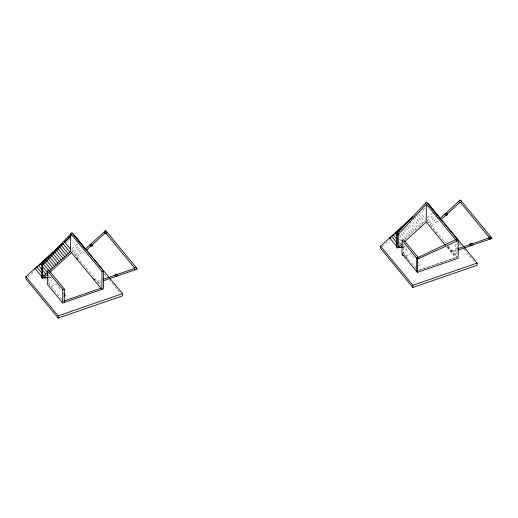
<?xml version="1.0" encoding="UTF-8"?>
<svg xmlns="http://www.w3.org/2000/svg" width="518" height="518" viewBox="0 0 518 518"><rect width="100%" height="100%" fill="white"/><g stroke="black" fill="none" stroke-linecap="round" stroke-linejoin="round"><path stroke-width="0.39" stroke-dasharray="2.59 1.94" d="M61.739 299.391L48.673 283.553L48.75 274.916M415.948 268.201L403.354 252.939L403.431 244.295M457.077 242.282L456.947 256.844L455.587 257.64L455.717 243.071M27.687 277.318L34.848 270.791M65.883 242.482L67.67 240.851M68.272 240.307L70.059 238.668M72.138 248.763L78.891 242.599M72.578 251.457L79.124 245.48M74.029 253.218L81.773 246.16M75.486 254.986L81.443 249.553M76.942 256.747L83.262 250.977M382.375 246.704L389.536 240.177M422.953 209.693L425.336 207.511M427.382 217.638L433.579 211.985M399.488 244.341L400.686 243.253M404.869 239.433L425.2 220.888M427.259 220.843L433.806 214.866M428.71 222.604L436.454 215.546M430.167 224.372L437.911 217.307M431.623 226.133L437.95 220.364M51.243 286.661L55.996 283.877L61.48 290.527M402 253.736L403.354 252.939M405.924 256.047L410.677 253.263L415.663 259.311M418.11 265.941L420.15 264.75L418.155 262.335M452.997 254.493L454.357 253.697M97.248 281.371L101.01 280.07M98.219 282.55L101.237 281.507M451.936 250.757L457.2 248.938M452.9 251.936L457.426 250.369M403.108 246.892L406.106 246.685M402.389 247.248L406.138 246.989M48.42 277.506L51.424 277.298M48.452 277.81L51.457 277.603M459.129 243.408L461.188 245.901M463.759 249.022L475.084 262.755M437.373 220.888L438.345 222.067M427.35 220.946L445.305 242.722M447.83 245.791L457.18 257.122M419.256 211.37L425.284 218.68M435.748 232.051L436.765 233.281M447.759 246.613L453.846 253.995M447.416 246.814L453.509 254.196M446.982 247.196L455.587 257.64M418.538 214.161L424.566 221.471M415.805 214.517L422.837 223.044M414.083 216.09L421.115 224.618M412.859 218.272L419.392 226.191M412.639 221.672L417.663 227.765M409.408 221.419L415.941 229.338M409.194 224.818L414.212 230.911M407.465 226.392L412.49 232.485M405.743 227.965L410.768 234.058M404.021 229.539L409.039 235.632M402.797 231.721L407.316 237.205M401.068 233.294L405.594 238.779M399.346 234.868L402.862 239.135M399.631 238.876L401.638 241.317M399.41 242.275L400.414 243.499M403.852 254.312L405.367 256.145M405.866 256.753L408.89 260.418M104.442 274.022L107.019 277.143M109.078 279.636L120.403 293.369M82.692 251.502L83.657 252.68M71.717 250.414L101.068 286.007M406.682 248.769A8.282 6.987 0.5 0 1 403.341 252.946M52.163 278.535A8.282 6.987 0.5 0 1 48.66 283.56M454.836 257.899L417.961 270.649L454.836 257.899"/><path stroke-width="0.78" d="M59.984 245.655L25.919 276.729L25.9 278.956L58.178 318.091L122.462 295.869L122.481 293.641L73.064 233.722M48.032 274.067L42.58 278.606L41.816 277.68L41.932 264.335L71.873 232.614L103.6 271.089L103.445 288.889L62.678 302.978L47.313 284.35L47.429 270.998L48.789 270.202L64.362 289.089L64.245 302.434M42.58 278.606L42.696 265.255L41.932 264.335M58.178 318.091L58.197 315.863L25.919 276.729M62.678 302.978L62.795 289.627L47.429 270.998M70.707 235.282L70.565 251.463L101.878 289.426L102.033 271.626L70.72 233.663M412.878 216.666L380.6 246.115L380.581 248.342L412.859 287.477L477.143 265.255L477.162 263.027L427.745 203.108M458.281 240.475L419.049 258.476L403.47 239.588L402.117 240.384L402 253.71L417.366 272.364L458.126 258.268L458.281 240.475L426.554 202.001L396.62 233.722L396.503 247.067L397.261 247.992L402.13 243.991M397.261 247.992L397.377 234.641L396.62 233.722M402.389 247.248L398.633 247.513L398.718 233.858L397.766 232.673L398.718 233.858L426.372 204.221L426.217 222.021L445.461 245.357M412.859 287.477L412.878 285.25L380.6 246.115M416.601 271.438L416.718 258.094L457.103 239.044M417.366 272.364L417.482 259.013L402.117 240.384M42.696 265.255L71.691 234.835M68.888 237.535L70.688 235.891M35.25 268.732L56.494 249.352M60.625 245.584L62.4 243.972M64.756 241.815L70.655 236.435M41.816 277.68L47.798 272.228M48.996 271.141L70.519 251.502M49.812 272.455L71.536 252.635M85.049 249.352L105.685 230.523L137.419 268.997L103.496 280.724M86.02 250.524L105.504 232.75L134.881 268.363L103.27 279.293M389.937 238.118L412.36 217.664M404.493 241.841L426.217 222.021M439.73 218.738L460.366 199.909L492.1 238.384L458.177 250.11M440.701 219.91L460.191 202.137L489.562 237.749L457.951 248.679M64.109 296.16L65.469 295.364L63.973 293.551M397.377 234.641L398.718 233.858M102.033 271.626L103.6 271.089M62.795 289.627L64.362 289.089M64.031 300.997L100.906 288.254M58.197 315.863L122.481 293.641M417.482 259.013L419.049 258.476L418.058 257.304M412.878 285.25L477.162 263.027M398.601 247.203L402.356 246.944M47.675 277.557L43.92 277.823L47.701 277.862M427.7 203.665L439.957 218.531M425.401 203.05L456.714 241.012M400.284 228.678L401.288 229.895M398.562 230.251L399.566 231.468M396.833 231.824L397.837 233.042M395.111 233.398L397.118 235.832M393.382 234.971L396.898 239.232M391.66 236.545L397.183 243.24M389.691 237.82L396.484 246.056M401.994 254.493L402.998 255.717M73.53 234.9L75.065 236.758M76.081 237.995L85.276 249.145M64.575 241.984L70.603 249.294M76.664 257.945L77.681 259.175M93.752 278.658L94.768 279.888M62.846 243.557L69.885 252.085M61.124 245.131L68.156 253.658M59.402 246.704L66.433 255.232M58.178 248.886L64.705 256.805M56.456 250.459L62.982 258.378M54.727 252.033L61.26 259.952M53.004 253.606L59.531 261.525M50.777 254.571L57.809 263.099M49.048 256.145L56.086 264.672M47.326 257.718L54.358 266.246M45.603 259.291L52.635 267.819M43.875 260.865L50.906 269.392M42.152 262.438L48.679 270.357M40.43 264.012L47.462 272.539M38.701 265.585L45.733 274.113M36.979 267.159L44.011 275.686M35.01 268.434L42.288 277.26M459.557 202.48A1.25 1.049 0.5 0 0 461.473 201.651A1.25 1.049 0.5 0 0 459.654 200.66A1.25 1.049 0.5 0 0 459.557 202.48M489.504 238.792A1.25 1.049 0.5 0 0 491.42 237.963A1.25 1.049 0.5 0 0 489.601 236.972A1.25 1.049 0.5 0 0 489.504 238.792M445.415 215.371A1.25 1.049 0.5 0 0 447.338 214.536A1.25 1.049 0.5 0 0 445.519 213.552A1.25 1.049 0.5 0 0 445.415 215.371M470.234 245.461A1.25 1.049 0.5 0 0 472.151 244.625A1.25 1.049 0.5 0 0 470.331 243.641A1.25 1.049 0.5 0 0 470.234 245.461M104.869 233.094A1.25 1.049 0.5 0 0 106.792 232.265A1.25 1.049 0.5 0 0 104.973 231.274A1.25 1.049 0.5 0 0 104.869 233.094M134.822 269.405A1.25 1.049 0.5 0 0 136.739 268.577A1.25 1.049 0.5 0 0 134.92 267.586A1.25 1.049 0.5 0 0 134.822 269.405M90.734 245.985A1.25 1.049 0.5 0 0 92.657 245.15A1.25 1.049 0.5 0 0 90.838 244.166A1.25 1.049 0.5 0 0 90.734 245.985M115.553 276.075A1.25 1.049 0.5 0 0 117.469 275.239A1.25 1.049 0.5 0 0 115.65 274.255A1.25 1.049 0.5 0 0 115.553 276.075"/></g></svg>
